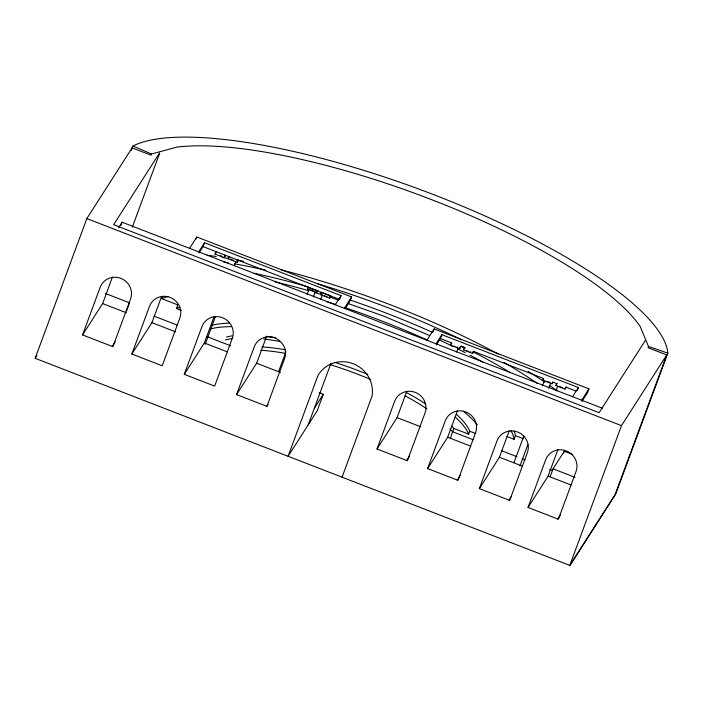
<?xml version="1.0" encoding="UTF-8"?>
<svg xmlns="http://www.w3.org/2000/svg" width="703" height="703" viewBox="0 0 703 703"><rect width="100%" height="100%" fill="white"/><g stroke="black" fill="none" stroke-linecap="round" stroke-linejoin="round"><path stroke-width="1.05" d="M450.359 438.4L452.591 431.756L473.101 439.7M131.461 150.099L132.981 145.987A292.061 77.066 20.3 0 1 435.192 195.241A292.061 77.066 20.3 0 1 667.85 353.143L615.723 494.068L570.019 565.467L35.15 358.31L86.838 218.571L132.102 147.867L150.996 155.187L151.444 154.001L177.015 147.094A271.622 71.671 20.3 0 1 432.222 199.889A271.622 71.671 20.3 0 1 640.187 326.482L648.509 346.517L648.069 347.704L666.734 354.936L615.046 494.675L569.782 565.379L621.478 425.64L666.734 354.936M131.338 149.924L132.102 147.867M120.96 225.303L122.102 222.218L602.576 408.311M82.55 334.936L100.204 287.211A16.301 15.703 32.6 0 1 120.837 278.344A16.301 15.703 32.6 0 1 130.565 298.968L112.911 346.693L82.55 334.936L102.629 303.582L112.392 277.175M132.296 227.174L159.643 153.245M126.531 311.042L129.563 302.826L105.327 293.441M131.848 354.031L149.502 306.297A16.301 15.703 32.6 0 1 170.135 297.431A16.301 15.703 32.6 0 1 179.854 318.064L162.2 365.788L131.848 354.031L151.918 322.668L161.69 296.271M181.365 310.445L176.435 308.529L177.78 304.882L161.962 298.757L162.718 296.719M196.102 238.932L196.822 236.99L351.597 296.938L350.164 300.814L345.138 308.67M203.088 246.63L204.52 242.755L341.052 295.629L339.619 299.504L203.088 246.63L199.002 253.018M225.619 255.382L224.195 257.614L215.065 254.073L215.979 251.621M224.195 257.614L225.101 255.154M184.283 374.339L201.937 326.614A16.301 15.703 32.6 0 1 222.57 317.738A16.301 15.703 32.6 0 1 232.298 338.371L214.643 386.096L184.283 374.339L204.353 342.976L214.125 316.578M238.607 260.075L237.183 262.298L228.053 258.766L228.853 256.604M205.171 344.303L215.382 316.71M234.284 265.611L235.795 261.525M237.183 262.298L237.983 260.145M236.568 394.585L254.222 346.86A16.301 15.703 32.6 0 1 274.855 337.994A16.301 15.703 32.6 0 1 284.574 358.618L266.92 406.343L236.568 394.585L256.639 363.231L266.402 336.825M307.466 289.1L308.178 287.158L317.308 290.691L316.587 292.633L307.466 289.1L308.415 287.615M278.704 371.316L285.893 351.869M307.097 294.566L308.986 289.443M313.38 297L315.278 291.886M320.41 294.619L321.289 292.237L330.41 295.77L329.531 298.151L320.41 294.619L321.833 292.395M320.796 299.232L322.317 295.119M308.169 424.92L330.893 363.486M319.215 392.713L323.301 394.295L317.185 410.833L288.089 456.273L317.984 375.455A29.394 28.305 32.6 0 1 353.178 363.741A29.394 28.305 32.6 0 1 371.957 396.36L342.062 477.179M377.01 448.98L394.664 401.255A16.301 15.703 32.6 0 1 415.297 392.388A16.301 15.703 32.6 0 1 425.025 413.012L407.362 460.737L377.01 448.98L397.081 417.626L406.852 391.219M433.092 331.825L434.164 328.916L588.947 388.864L587.515 392.74L581.926 401.466M436.343 344.936L440.43 338.556L441.862 334.681L578.393 387.555L577.321 390.464M460.966 346.535L459.542 348.767L450.421 345.226L451.326 342.774L440.43 338.556M456.634 352.08L458.154 347.985M459.542 348.767L460.456 346.307L464.208 347.757L463.409 349.918L472.53 353.451L473.954 351.228M427.609 468.576L445.263 420.851A16.301 15.703 32.6 0 1 465.896 411.984A16.301 15.703 32.6 0 1 475.615 432.609L457.961 480.334L427.609 468.576L447.679 437.222L457.442 410.816M472.53 353.451L473.33 351.298L543.472 378.46L542.813 380.244L551.934 383.785L552.892 382.3M451.765 426.132L453.83 428.399L452.741 431.914L449.973 428.883M453.83 428.399L468.673 434.155L469.753 431.247A136.373 35.985 20.3 0 0 456.229 414.102M479.349 488.62L497.003 440.895A16.301 15.703 32.6 0 1 517.636 432.02A16.301 15.703 32.6 0 1 527.364 452.653L509.71 500.378L479.349 488.62L499.429 457.258L509.192 430.86M506.933 436.537L514.051 439.296L515.396 435.64A185.003 48.815 20.3 0 0 514.183 431.027M514.051 462.469L523.893 435.86M542.444 385.719L544.342 380.595M519.965 465.931L527.909 444.437M548.735 388.153L550.625 383.038M551.934 383.785L552.602 381.993L556.583 383.539L555.836 385.552L564.966 389.084L566.39 386.861M556.222 390.174L557.743 386.052M564.966 389.084L565.704 387.072L575.942 391.035M528.032 507.469L545.686 459.744A16.301 15.703 32.6 0 1 566.319 450.878A16.301 15.703 32.6 0 1 576.047 471.502L558.393 519.227L528.032 507.469L548.103 476.116L557.874 449.709M550.177 476.599L553.059 468.813L564.289 451.273L572.295 454.375M563.542 453.286L564.289 451.273M159.44 153.14L113.64 224.67L599.097 412.696L645.345 340.445M118.64 227.623L122.102 222.218M35.15 358.31L36.916 355.551M112.269 346.447L115.222 341.834M189.555 248.344L196.822 236.99M198.677 251.876L204.52 242.755M215.065 254.073L216.014 252.597M228.053 258.766L229.002 257.28M316.587 292.633L318.011 290.401M329.531 298.151L330.955 295.928M266.92 406.343L268.107 404.497M335.208 304.759L341.052 295.629M344.338 308.292L351.597 296.938M314.285 408.381L323.301 394.295M426.897 340.27L434.164 328.916M436.027 343.802L441.862 334.681M450.421 345.226L451.844 343.002M463.409 349.918L464.358 348.433M406.721 460.491L409.673 455.878M457.319 480.087L460.272 475.474M542.813 380.244L543.762 378.768M555.836 385.552L557.259 383.32M572.55 396.685L578.393 387.555M509.069 500.123L511.424 496.441M581.68 400.218L588.947 388.864M557.743 518.981L560.695 514.368M648.509 346.517L667.85 353.143M338.547 300.146L331.482 297.65A241.454 63.718 20.3 0 0 329.382 296.982M347.625 303.353L383.399 315.981L429.515 335.48M86.838 218.571L621.478 425.64M515.396 435.64L523.392 438.742M469.753 431.247L475.65 433.531M553.059 468.813L575.089 477.346M154.08 316.139L177.587 325.243M207.227 336.719L230.733 345.832M501.678 450.764L516.986 456.695M522.092 458.672L525.15 459.859M549.649 469.34L552.707 470.527M102.629 303.582L126.399 312.782M151.918 322.668L175.688 331.878M204.353 342.976L227.139 351.799M256.639 363.231L280.409 372.432M397.081 417.626L420.851 426.826M447.679 437.222L470.456 446.045M499.429 457.258L522.206 466.08M548.103 476.116L570.889 484.938M132.981 145.987L151.444 154.001M260.734 350.279A123.095 32.479 20.3 0 1 285.049 353.301M329.602 364.435A123.095 32.479 20.3 0 1 370.613 379.435M405.042 395.807A123.095 32.479 20.3 0 1 426.888 408.882M207.069 255.18A271.622 71.671 20.3 0 1 216.234 256.49M222.06 257.412A271.622 71.671 20.3 0 1 228.053 258.423M236.226 259.899A271.622 71.671 20.3 0 1 243.537 261.314M281.059 269.838A271.622 71.671 20.3 0 1 498.181 354.04M528.19 371.421A271.622 71.671 20.3 0 1 544.904 382.204M549.667 385.472A271.622 71.671 20.3 0 1 557.251 390.877M223.73 262.096A255.584 67.444 20.3 0 1 228.317 262.817M234.442 263.845A255.584 67.444 20.3 0 1 265.892 270.154M316.455 283.397A255.584 67.444 20.3 0 1 461.414 339.707M503.91 362.353A255.584 67.444 20.3 0 1 537.013 383.276M254.266 273.326A255.584 67.444 20.3 0 1 308.151 286.833M349.927 299.953A255.584 67.444 20.3 0 1 432.53 332.361M461.449 345.981A255.584 67.444 20.3 0 1 465.395 347.941M473.154 351.895A255.584 67.444 20.3 0 1 509.71 372.23M274.97 281.806A241.454 63.718 20.3 0 1 308.301 290.62M314.619 292.466A241.454 63.718 20.3 0 1 322 294.689M439.586 340.006A241.454 63.718 20.3 0 1 452.6 346.28M458.488 349.224A241.454 63.718 20.3 0 1 465.237 352.678M469.964 355.156A241.454 63.718 20.3 0 1 483.146 362.317M326.508 301.569A241.454 63.718 20.3 0 1 335.744 304.531M344.927 307.589A241.454 63.718 20.3 0 1 427.828 340.314M161.962 298.757A203.659 53.736 20.3 0 1 168.228 296.49M176.435 308.529A185.003 48.815 20.3 0 1 179.915 307.141M511.011 430.702A185.003 48.815 20.3 0 1 514.051 439.296M211.708 325.384A153.5 40.502 20.3 0 1 229.582 323.134M210.39 328.96A153.5 40.502 20.3 0 1 231.331 326.667M463.321 411.211A153.5 40.502 20.3 0 1 477.363 424.788M226.533 337.045A136.373 35.985 20.3 0 1 232.078 335.867M265.998 336.298A136.373 35.985 20.3 0 1 275.769 337.677M225.461 339.953A136.373 35.985 20.3 0 1 232.016 338.618M263.871 339.074A136.373 35.985 20.3 0 1 280.348 341.553M455.157 417.002A136.373 35.985 20.3 0 1 468.673 434.155M261.973 346.922A123.095 32.479 20.3 0 1 285.269 349.769M335.015 362.414A123.095 32.479 20.3 0 1 367.827 374.418M406.281 392.459A123.095 32.479 20.3 0 1 425.649 403.891M562.418 387.511A3.374 0.888 20.3 0 1 560.783 387.01M559.983 386.668A3.374 0.888 20.3 0 1 559.272 386.299M549.737 382.195A3.374 0.888 20.3 0 1 549.008 382.063M548.199 381.852A3.374 0.888 20.3 0 1 546.574 381.219M470.852 351.869A3.374 0.888 20.3 0 1 470.254 351.834M468.716 351.491A3.374 0.888 20.3 0 1 467.89 351.201M467.091 350.859A3.374 0.888 20.3 0 1 466.379 350.489M457.266 347.15A3.374 0.888 20.3 0 1 456.537 347.018M454.894 346.509A3.374 0.888 20.3 0 1 454.103 346.175M313.652 290.91A3.374 0.888 20.3 0 1 312.853 290.699M312.018 290.409A3.374 0.888 20.3 0 1 311.218 290.067M310.515 289.698A3.374 0.888 20.3 0 1 309.944 289.32M221.181 255.866A3.374 0.888 20.3 0 1 220.382 255.646M326.983 296.587A3.374 0.888 20.3 0 1 326.174 296.367M325.348 296.077A3.374 0.888 20.3 0 1 324.549 295.735M233.37 260.338A3.374 0.888 20.3 0 1 231.744 259.706M231.032 259.337A3.374 0.888 20.3 0 1 230.461 258.968"/></g></svg>
